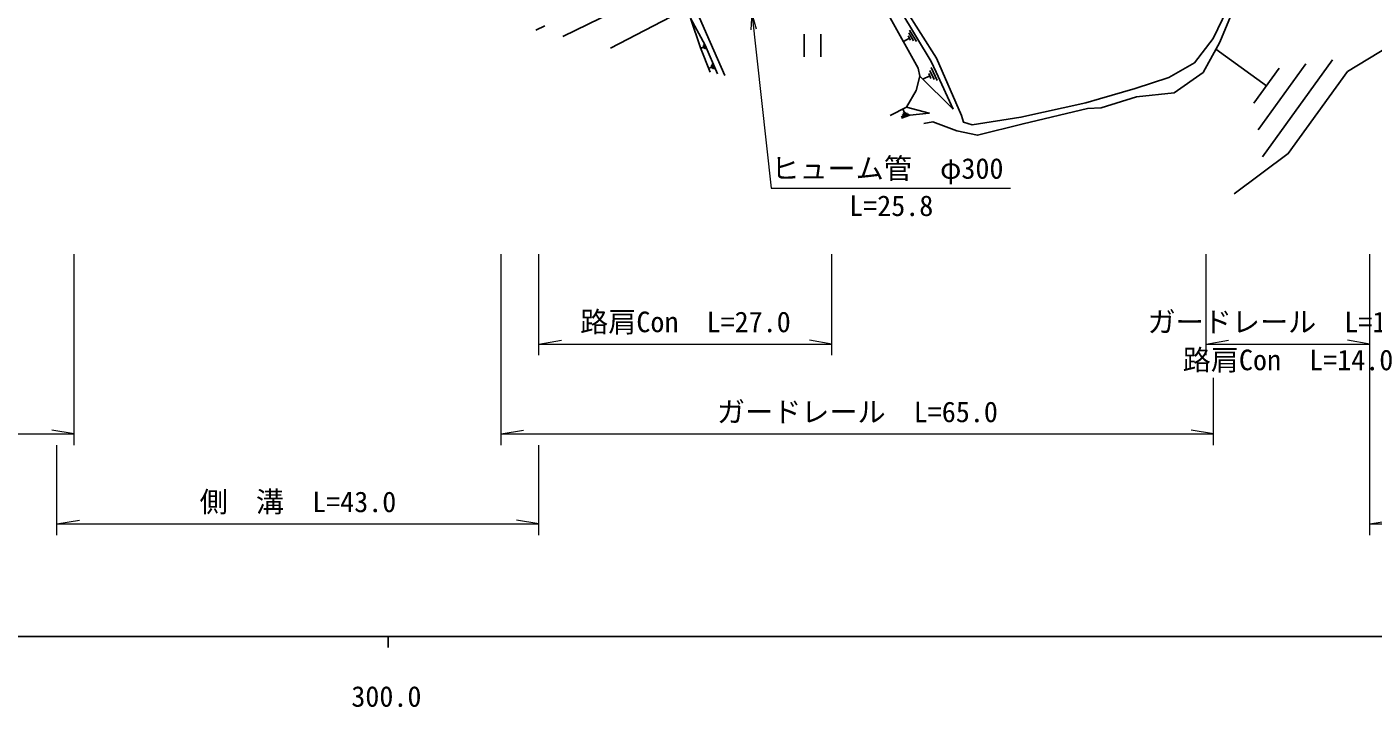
# Model space of a CAD drawing. Units: millimetres at full size, sheet at 1:1000; details may follow other scales. Extents: x 40000 to 680000, y 20000 to 380000.
# Drawn here: x 335888 to 455568, y 198715 to 259197 of the extents above; entities that cross this region are included whole.
import ezdxf
from ezdxf.enums import TextEntityAlignment as Align

# ---------------------------------------------------------------- set-up
doc = ezdxf.new("R2010")
doc.units = ezdxf.units.MM
doc.header["$LTSCALE"] = 1000
for name, color, linetype, lineweight in [('M-BGD', 7, 'Continuous', 25), ('M-STR-HTXT', 7, 'Continuous', 13), ('M-TTL-BAND', 7, 'Continuous', 25)]:
    doc.layers.add(name, color=color, linetype=linetype, lineweight=lineweight)
doc.styles.add('ＭＳ ゴシック', font='')
doc.styles.get('ＭＳ ゴシック').set_extended_font_data('MS Gothic')

# ---------------------------------------------------------------- blocks, each defined once
blk = doc.blocks.new('open_arrow')
at = {"color": 0, "linetype": 'Continuous', "lineweight": -2}
blk.add_lwpolyline([(7.5, 1.25), (0, 0), (7.5, -1.25)], dxfattribs=at)

msp = doc.modelspace()

# ---------------------------------------------------------------- linework, layer by layer
at = {"layer": 'M-BGD'}
for p, q in [((395415, 261284), (387759, 257318)), ((381140, 258911), (381937, 259280)), ((404975, 258551), (404975, 256551)), ((406475, 258551), (406475, 256551)), ((414717, 257959), (414295, 258658)), ((414361, 258922), (414980, 257894)), ((396019, 257382), (395781, 257279)), ((395984, 257465), (396055, 257299)), ((396160, 257258), (396025, 257570)), ((396067, 257675), (396265, 257216)), ((397943, 254867), (396631, 257831)), ((414342, 258209), (413807, 257887)), ((414230, 258394), (414453, 258024)), ((416711, 255159), (416273, 256126)), ((418977, 251332), (416751, 256417)), ((446086, 253964), (441597, 257208)), ((451967, 256284), (445729, 247652)), ((396749, 255618), (396486, 255505)), ((396710, 255709), (396788, 255527)), ((396904, 255481), (396756, 255824)), ((396802, 255940), (397019, 255435)), ((415270, 254817), (415120, 255529)), ((416065, 255048), (416264, 254625)), ((416540, 254525), (416165, 255325)), ((416265, 255602), (416817, 254425)), ((418248, 251883), (416711, 255159)), ((447209, 255518), (444963, 252410)), ((445346, 250031), (449588, 255901)), ((418248, 251883), (415270, 254817)), ((416164, 254837), (415552, 254550)), ((431232, 252811), (430028, 252433)), ((412623, 251332), (414093, 252060)), ((414331, 251442), (413623, 251194)), ((413643, 251087), (414383, 251346)), ((413696, 251347), (414178, 251516)), ((413898, 251545), (413769, 251913)), ((414025, 251589), (413770, 251500)), ((431408, 251990), (430176, 251929))]:
    msp.add_line(p, q, dxfattribs=at)
for points in [[(383520, 258339), (386873, 259982), (390857, 261882), (394368, 263532), (397872, 265581), (402100, 267812), (405110, 269980)], [(416273, 256126), (413584, 260587), (410539, 265135), (409437, 267003), (408739, 267696), (407499, 267283), (403866, 265508), (400236, 263342)], [(416751, 256417), (413960, 260805), (411059, 265436), (409697, 267994)], [(415120, 255529), (412629, 259993), (409312, 264691), (408094, 265655), (407228, 265983), (404222, 265031), (400329, 262909), (395704, 260461)], [(444183, 263720), (442606, 260754), (441361, 258167), (439686, 256018), (437419, 254702), (434422, 253717), (431232, 252811)], [(444203, 263728), (443033, 260479), (441955, 257833), (440476, 255148), (437876, 253334), (434540, 252970), (431408, 251990)], [(394877, 259986), (396182, 257584), (397286, 255025)], [(394877, 259986), (395770, 257336), (396619, 255185)], [(395704, 260461), (395696, 260001), (396631, 257831)], [(487093, 249441), (473932, 254911), (461205, 258309), (458050, 258118), (453286, 255218), (448021, 247933), (443216, 244341)], [(415270, 254817), (414948, 253550), (414093, 252060)], [(414383, 251346), (416114, 251542), (414093, 252060)], [(415638, 250607), (416421, 250756), (418557, 249961), (420391, 249558), (424452, 250582), (430176, 251929)], [(418977, 251332), (419153, 250724), (419911, 250487), (424262, 251167), (430028, 252433)]]:
    msp.add_lwpolyline(points, dxfattribs=at)
at = {"layer": 'M-STR-HTXT'}
for p, q in [((340101, 222000), (340101, 239000)), ((378048, 222000), (378048, 239000)), ((381412, 230000), (381412, 239000)), ((407455, 230000), (407455, 239000)), ((440728, 230000), (440728, 239000)), ((455280, 214000), (455280, 239000)), ((381412, 231000), (383412, 231350)), ((381412, 231000), (407455, 231000)), ((407455, 231000), (405455, 231350)), ((440728, 231000), (442728, 231350)), ((440728, 231000), (455280, 231000)), ((455280, 231000), (453280, 231350)), ((441391, 222000), (441391, 228000)), ((268734, 223000), (340101, 223000)), ((340101, 223000), (338101, 223350)), ((378048, 223000), (380048, 223350)), ((378048, 223000), (441391, 223000)), ((441391, 223000), (439391, 223350)), ((338557, 214000), (338557, 222000)), ((381412, 214000), (381412, 222000)), ((338557, 215000), (340557, 215350)), ((338557, 215000), (381412, 215000)), ((381412, 215000), (379412, 215350)), ((455280, 215000), (457280, 215350)), ((455280, 215000), (560436, 215000))]:
    msp.add_line(p, q, dxfattribs=at)
msp.add_lwpolyline([(400345, 260458), (402069, 244846), (423319, 244846)], dxfattribs=at)
at = {"layer": 'M-TTL-BAND'}
for p, q in [((40000, 205000), (579000, 205000)), ((368000, 205000), (368000, 204000))]:
    msp.add_line(p, q, dxfattribs=at)

# ---------------------------------------------------------------- block references
at = {"layer": 'M-STR-HTXT', "xscale": 200, "yscale": 200, "rotation": 276.3}
msp.add_blockref('open_arrow', (400345, 260458), dxfattribs=at)

# ---------------------------------------------------------------- texts
at = {"layer": 'M-STR-HTXT', "style": 'ＭＳ ゴシック'}
for s, p in [('ヒューム管\u3000φ300', (402069, 245146)), ('L=25.8', (408987, 241831))]:
    msp.add_text(s, height=1833, dxfattribs=at).set_placement(p, align=Align.BOTTOM_LEFT)
for s, p in [('路肩Con\u3000L=27.0', (394433, 231500)), ('ガードレール\u3000L=14.7', (448004, 231500)), ('ガードレール\u3000L=65.0', (409720, 223500)), ('側\u3000溝\u3000L=43.0', (359984, 215500))]:
    msp.add_text(s, height=1833, dxfattribs=at).set_placement(p, align=Align.BOTTOM_CENTER)
msp.add_text('路肩Con\u3000L=14.0', height=1833, dxfattribs=at).set_placement((448004, 230500), align=Align.TOP_CENTER)
at = {"layer": 'M-TTL-BAND', "style": 'ＭＳ ゴシック'}
msp.add_text('300.0', height=1833, dxfattribs=at).set_placement((367844, 198195), align=Align.BOTTOM_CENTER)

doc.saveas('drawing.dxf')
